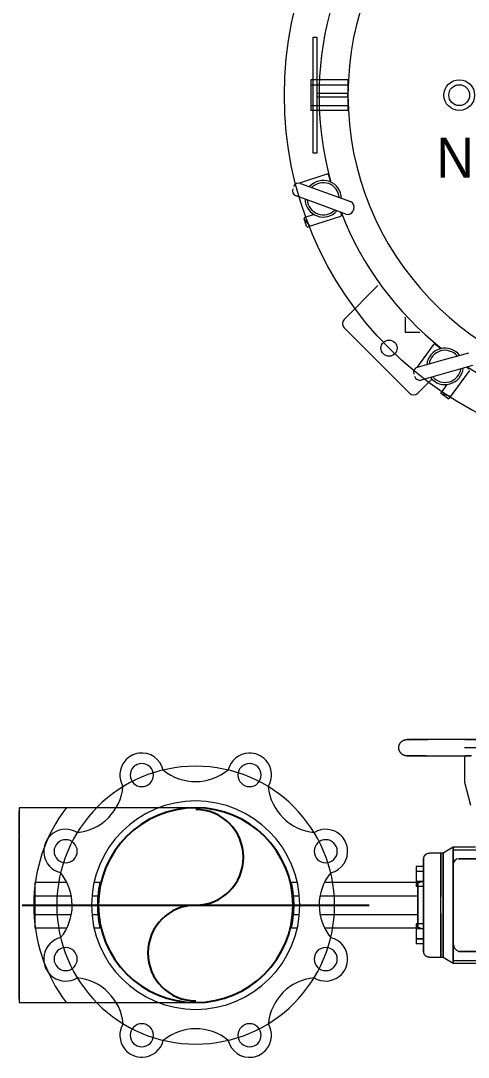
# Model space of a CAD drawing. Extents: x 0 to 160756, y 0 to 229247.
# Drawn here: x 55183 to 55570, y 70541 to 71436 of the extents above; entities that cross this region are included whole.
import ezdxf

# ---------------------------------------------------------------- set-up
doc = ezdxf.new("R2010")
doc.units = 0
doc.header["$LTSCALE"] = 10
doc.linetypes.add('XCM7Q30CDA-200K$0$DASHED2', pattern=[9.525, 6.35, -3.175])
doc.layers.add('XCM7P30CDA$0$M-PIPE--10', color=252, linetype='Continuous', lineweight=5)
doc.layers.add('XCM7P30CDA$0$細線-1', color=252, linetype='Continuous', lineweight=5)
for name, color, linetype in [('XCM7P30CDA$0$U-CDA-PIPE', 252, 'Continuous'), ('XCM7Q30CDA-200K$0$UEQ-DRYER', 22, 'Continuous'), ('XCM7Q30CDA-200K$0$UER-FUTUER', 9, 'Continuous')]:
    doc.layers.add(name, color=color, linetype=linetype)
doc.styles.add('XCM7Q30CDA-200K$0$Standard', font='txt.shx', dxfattribs={"bigfont": 'chineset.shx'})

# ---------------------------------------------------------------- blocks, each defined once
blk = doc.blocks.new('XCM7Q30CDA-200K$0$A$C3A915B38')
at = {"lineweight": 20}
for p, q in [((32, 26.5), (0, 26.5)), ((0, 26.5), (0, 0)), ((32, 26.5), (32, 0)), ((32, 0), (0, 0))]:
    blk.add_line(p, q, dxfattribs=at)
at = {"linetype": 'XCM7Q30CDA-200K$0$DASHED2', "lineweight": 20}
for p, q in [((0, 22.25), (32, 22.25)), ((0, 4.25), (32, 4.25))]:
    blk.add_line(p, q, dxfattribs=at)
blk = doc.blocks.new('XCM7Q30CDA-200K$0$FINAL FILTER')
at = {"lineweight": 13}
for p, q in [((-272.17, -68.31), (-295.76, -75.98)), ((-270.96, -68.93), (-268.98, -75.03)), ((-294.95, -76.2), (-273.38, -84.08)), ((-277.32, -94.86), (-298.89, -86.98)), ((-273.38, -84.08), (-251.82, -91.95)), ((-255.76, -102.74), (-277.32, -94.86)), ((-248.97, -98.09), (-249.62, -99.89)), ((-289.75, -113.26), (-291.82, -106.89)), ((-286.73, -113.28), (-291.82, -106.89)), ((-283.29, -103.11), (-291.21, -105.68)), ((-260.34, -104.71), (-288.55, -113.87)), ((-260.54, -100.99), (-259.73, -103.5)), ((-228.12, -164.48), (-257.39, -193.75)), ((-228.12, -164.48), (-257.39, -193.75)), ((-204.6, -191.87), (-204.6, -204.6)), ((-200.82, -257.39), (-257.39, -200.82)), ((-204.6, -204.6), (-191.87, -204.6)), ((-180.03, -215.24), (-194.62, -235.31)), ((-178.7, -215.03), (-173.51, -218.8)), ((-171.75, -228.71), (-149.68, -222.41)), ((-193.83, -235.01), (-171.75, -228.71)), ((-168.6, -239.75), (-190.68, -246.05)), ((-146.52, -233.45), (-168.6, -239.75)), ((-149.07, -237.74), (-166.51, -261.73)), ((-151.43, -234.85), (-149.29, -236.4)), ((-181.54, -245.18), (-193.75, -257.39)), ((-181.54, -245.18), (-193.75, -257.39)), ((-168.58, -249.93), (-173.47, -256.67)), ((-167.84, -261.94), (-173.26, -258.01)), ((-165.38, -260.18), (-173.26, -258.01))]:
    blk.add_line(p, q, dxfattribs=at)
for points in [[(-281, -50), (-284, -50), (-284, 50), (-281, 50)], [(-281, -1.5), (-254, -1.5), (-254, 1.5), (-281, 1.5)]]:
    blk.add_lwpolyline(points, close=True, dxfattribs=at)
for centre, radius in [((0, 0), 309), ((-157.85, 0), 13.25), ((-157.85, 0), 9), ((-218.5, -218.5), 7)]:
    blk.add_circle(centre, radius, dxfattribs=at)
for centre, radius, start, end in [((0, 0), 254, 4.82169, 355.17831), ((0, 0), 279, 165.26434, 195.62792), ((-271.87, -69.22), 0.957, 18, 108), ((-296.59, -80.69), 4.78, 69.93387, 159.93387), ((-275.35, -89.47), 15.79, 1.25756, 138.61018), ((-275.35, -89.47), 13.87, 4.3772, 135.49053), ((-297.25, -82.49), 4.78, 159.93387, 249.93387), ((-275.35, -89.47), 15.79, 181.25756, 318.61018), ((-275.35, -89.47), 13.87, 184.3772, 315.49053), ((-253.46, -96.45), 4.78, 339.93387, 69.93387), ((-290.91, -106.59), 0.957, 108, 198), ((-260.64, -103.8), 0.957, 288, 18), ((0, 0), 279, 201.26434, 231.62792), ((-254.11, -98.24), 4.78, 249.93387, 339.93387), ((-288.84, -112.96), 0.957, 198, 288), ((-253.85, -197.28), 5, 135, 225), ((-170.18, -234.23), 15.79, 37.25756, 174.61018), ((-170.18, -234.23), 13.87, 40.3772, 171.49053), ((-179.26, -215.81), 0.957, 54, 144), ((-192.52, -239.61), 4.78, 105.93387, 195.93387), ((-170.18, -234.23), 15.79, 217.25756, 354.61018), ((-170.18, -234.23), 13.87, 220.3772, 351.49053), ((0, 0), 279, 237.26434, 267.62792), ((-191.99, -241.45), 4.78, 195.93387, 285.93387), ((-197.28, -253.85), 5, 225, 315), ((-172.7, -257.23), 0.957, 144, 234), ((-167.28, -261.17), 0.957, 234, 324)]:
    blk.add_arc(centre, radius, start, end, dxfattribs=at)
blk.add_blockref('XCM7Q30CDA-200K$0$A$C3A915B38', (-286, -13.25), dxfattribs=at)
at = {"lineweight": 13, "insert": (-177.71, -36.85), "char_height": 34.4409, "width": 88.7914, "attachment_point": 1, "style": 'XCM7Q30CDA-200K$0$Standard'}
blk.add_mtext('{\\f新細明體|b0|i0|c136|p18;N3}', dxfattribs=at)
blk = doc.blocks.new('XCM7Q30CDA-200K$0$A$C3477b601')
at = {"layer": 'XCM7Q30CDA-200K$0$UEQ-DRYER', "rotation": 180}
blk.add_blockref('XCM7Q30CDA-200K$0$FINAL FILTER', (494.78, 839.5), dxfattribs=at)
blk = doc.blocks.new('XCM7Q30CDA-200K')
at = {"layer": 'XCM7Q30CDA-200K$0$UER-FUTUER', "rotation": 180}
blk.add_blockref('XCM7Q30CDA-200K$0$A$C3477b601', (56214.72, 72210.98), dxfattribs=at)
blk = doc.blocks.new('XCM7P30CDA$0$短彎頭 - 焊接  - 90度-1130467-LB1 全區')
at = {"layer": 'XCM7P30CDA$0$M-PIPE--10', "flags": 128}
for points in [[(23929.34, 165914.17), (23929.22, 165914.17), (23928.85, 165914.17), (23928.25, 165914.17), (23927.4, 165914.17), (23926.3, 165914.17), (23924.97, 165914.17), (23923.41, 165914.17), (23921.61, 165914.17), (23919.57, 165914.17), (23917.31, 165914.17), (23914.83, 165914.17), (23912.12, 165914.17), (23909.2, 165914.17), (23906.06, 165914.17), (23902.72, 165914.17), (23899.18, 165914.17), (23895.44, 165914.17), (23891.52, 165914.17), (23887.41, 165914.17), (23883.12, 165914.17), (23878.66, 165914.17), (23874.04, 165914.17), (23869.27, 165914.17), (23864.35, 165914.17), (23859.28, 165914.17), (23854.09, 165914.17), (23848.77, 165914.17), (23843.34, 165914.17), (23837.8, 165914.17), (23832.17, 165914.17), (23826.44, 165914.17), (23820.64, 165914.17), (23814.76, 165914.17), (23808.83, 165914.17), (23802.84, 165914.17), (23796.82, 165914.17), (23790.76, 165914.17), (23784.68, 165914.17), (23778.59, 165914.17), (23776.94, 165914.17)], [(23776.94, 165745.87), (23783.04, 165745.87), (23789.12, 165745.87), (23795.19, 165745.87), (23801.22, 165745.87), (23807.22, 165745.87), (23813.17, 165745.87), (23819.06, 165745.87), (23824.88, 165745.87), (23830.63, 165745.87), (23836.29, 165745.87), (23841.85, 165745.87), (23847.32, 165745.87), (23852.67, 165745.87), (23857.89, 165745.87), (23862.99, 165745.87), (23867.95, 165745.87), (23872.77, 165745.87), (23877.43, 165745.87), (23881.93, 165745.87), (23886.27, 165745.87), (23890.43, 165745.87), (23894.4, 165745.87), (23898.19, 165745.87), (23901.79, 165745.87), (23905.18, 165745.87), (23908.37, 165745.87), (23911.35, 165745.87), (23914.12, 165745.87), (23916.66, 165745.87), (23918.98, 165745.87), (23921.08, 165745.87), (23922.94, 165745.87), (23924.57, 165745.87), (23925.97, 165745.87), (23927.12, 165745.87), (23928.04, 165745.87), (23928.71, 165745.87), (23929.15, 165745.87), (23929.33, 165745.87), (23929.34, 165745.87)]]:
    blk.add_lwpolyline(points, dxfattribs=at)
at = {"layer": 'XCM7P30CDA$0$M-PIPE--10'}
for start, end in [(97.02995, 100.88997), (45.9499, 93.53749), (0, 42.21613), (317.78387, 0), (260.8813, 315)]:
    blk.add_arc((23929.34, 165830.02), 84.15, start, end, dxfattribs=at)
for start_param, end_param in [(0, 1.570796), (5.514366, 6.021386), (4.712389, 5.497787), (3.403392, 4.712389), (1.570796, 3.141593)]:
    blk.add_ellipse((23776.94, 165830.02), major_axis=(0, 84.15), ratio=0.000002, start_param=start_param, end_param=end_param, dxfattribs=at)
at = {"layer": 'XCM7P30CDA$0$細線-1', "flags": 128}
for points in [[(23929.34, 165914.17), (23929.22, 165914.17), (23928.85, 165914.17), (23928.25, 165914.17)], [(23928.04, 165745.87), (23928.71, 165745.87), (23929.15, 165745.87), (23929.33, 165745.87), (23929.34, 165745.87)]]:
    blk.add_lwpolyline(points, dxfattribs=at)
blk = doc.blocks.new('XCM7P30CDA$0$閥門法蘭 - 標準-V250-LB1 全區')
at = {"layer": 'XCM7P30CDA$0$細線-1'}
for radius, start, end in [(120, 90, 270), (120, 270, 90), (140, 142.77529, 217.07259)]:
    blk.add_arc((23929.34, 165830.02), radius, start, end, dxfattribs=at)
blk = doc.blocks.new('XCM7P30CDA$0$Butterfly-Valve-150A-手輪 - 150A-V197-LB1 全區')
at = {"layer": 'XCM7P30CDA$0$M-PIPE--10'}
for p, q in [((24178.34, 165973.02), (24111.84, 165973.02)), ((24178.34, 165966.02), (24161.72, 165966.02)), ((24111.84, 165959.02), (24167.23, 165959.02)), ((24161.72, 165959.31), (24161.72, 165936.27)), ((24161.72, 165936.27), (24166.72, 165916.4)), ((24151.74, 165880.02), (24143.34, 165875.02)), ((24171.28, 165880.02), (24151.74, 165880.02)), ((24151.74, 165877.86), (24151.74, 165880.02)), ((24151.74, 165780.02), (24151.74, 165880.02)), ((24151.74, 165880.02), (24151.74, 165780.02)), ((24141.34, 165875.02), (24131.34, 165875.02)), ((24143.34, 165875.02), (24141.34, 165875.02)), ((24141.34, 165785.02), (24141.34, 165875.02)), ((24141.34, 165875.02), (24141.34, 165837.32)), ((24141.34, 165785.02), (24141.34, 165875.02)), ((24141.34, 165875.02), (24141.34, 165837.32)), ((24143.34, 165875.02), (24143.34, 165785.02)), ((24143.34, 165785.02), (24143.34, 165875.02)), ((24143.34, 165875.02), (24143.34, 165785.02)), ((24143.34, 165785.02), (24143.34, 165875.02)), ((24151.74, 165865.02), (24151.74, 165877.86)), ((24151.74, 165877.86), (24171.31, 165877.86)), ((24151.74, 165876.83), (24151.74, 165865.02)), ((24126.34, 165863.43), (24119.84, 165863.43)), ((24119.84, 165863.43), (24119.84, 165859.1)), ((24126.34, 165863.43), (24119.84, 165863.43)), ((24119.84, 165863.43), (24119.84, 165859.1)), ((24126.34, 165859.1), (24126.34, 165863.43)), ((24126.34, 165859.1), (24126.34, 165863.43)), ((24143.34, 165863.43), (24143.34, 165859.1)), ((24143.34, 165863.43), (24143.34, 165859.1)), ((24151.74, 165797.52), (24151.74, 165865.02)), ((24196.84, 165870.02), (24156.74, 165870.02)), ((24196.84, 165870.02), (24156.74, 165870.02)), ((24156.74, 165870.02), (24196.84, 165870.02)), ((24126.34, 165859.1), (24119.84, 165859.1)), ((24126.34, 165859.1), (24119.84, 165859.1)), ((24119.84, 165859.1), (24119.84, 165850.44)), ((24126.34, 165859.1), (24119.84, 165859.1)), ((24126.34, 165859.1), (24119.84, 165859.1)), ((24119.84, 165859.1), (24119.84, 165850.44)), ((24126.34, 165850.44), (24126.34, 165859.1)), ((24126.34, 165850.44), (24126.34, 165859.1)), ((24143.34, 165859.1), (24143.34, 165850.44)), ((24143.34, 165850.44), (24143.34, 165859.1)), ((24121.34, 165849.52), (24066.77, 165849.52)), ((24126.34, 165850.44), (24119.84, 165850.44)), ((24119.84, 165850.44), (24126.34, 165850.44)), ((24126.34, 165850.44), (24119.84, 165850.44)), ((24119.84, 165850.44), (24126.34, 165850.44)), ((24119.84, 165850.44), (24119.84, 165846.11)), ((24126.34, 165846.11), (24119.84, 165846.11)), ((24121.34, 165838.1), (24121.34, 165849.52)), ((24121.34, 165849.52), (24121.34, 165810.52)), ((24121.34, 165810.52), (24121.34, 165849.52)), ((24126.34, 165846.11), (24121.34, 165846.11)), ((24126.34, 165846.11), (24126.34, 165850.44)), ((24126.34, 165846.11), (24126.34, 165850.44)), ((24143.34, 165850.44), (24143.34, 165846.11)), ((24143.34, 165850.44), (24143.34, 165846.11)), ((24068.28, 165838.1), (24121.34, 165838.1)), ((24068.28, 165838.1), (24084.34, 165838.1)), ((24106.34, 165838.1), (24121.34, 165838.1)), ((24121.34, 165821.94), (24121.34, 165838.1)), ((24143.34, 165837.02), (24143.34, 165823.02)), ((24143.34, 165832.26), (24143.34, 165835.76)), ((24151.74, 165832.26), (24151.74, 165835.76)), ((24151.74, 165835.76), (24151.74, 165832.26)), ((24143.34, 165824.28), (24143.34, 165827.78)), ((24151.74, 165824.28), (24151.74, 165827.78)), ((24151.74, 165827.78), (24151.74, 165824.28)), ((24068.28, 165821.94), (24121.34, 165821.94)), ((24068.28, 165821.94), (24084.34, 165821.94)), ((24106.34, 165821.94), (24121.34, 165821.94)), ((24121.34, 165810.52), (24121.34, 165821.94)), ((24141.34, 165822.72), (24141.34, 165785.02)), ((24141.34, 165822.72), (24141.34, 165785.02)), ((24066.77, 165810.52), (24121.34, 165810.52)), ((24126.34, 165814.03), (24119.84, 165814.03)), ((24119.84, 165814.03), (24119.84, 165809.7)), ((24126.34, 165809.7), (24119.84, 165809.7)), ((24126.34, 165809.7), (24119.84, 165809.7)), ((24119.84, 165809.7), (24119.84, 165801.04)), ((24126.34, 165809.7), (24119.84, 165809.7)), ((24126.34, 165809.7), (24119.84, 165809.7)), ((24119.84, 165809.7), (24119.84, 165801.04)), ((24126.34, 165814.03), (24121.34, 165814.03)), ((24126.34, 165809.7), (24126.34, 165814.03)), ((24126.34, 165809.7), (24126.34, 165814.03)), ((24126.34, 165801.04), (24126.34, 165809.7)), ((24126.34, 165801.04), (24126.34, 165809.7)), ((24143.34, 165814.03), (24143.34, 165809.7)), ((24143.34, 165814.03), (24143.34, 165809.7)), ((24143.34, 165809.7), (24143.34, 165801.04)), ((24143.34, 165809.7), (24143.34, 165801.04)), ((24126.34, 165801.04), (24119.84, 165801.04)), ((24119.84, 165801.04), (24126.34, 165801.04)), ((24119.84, 165801.04), (24119.84, 165796.71)), ((24126.34, 165801.04), (24119.84, 165801.04)), ((24119.84, 165801.04), (24126.34, 165801.04)), ((24119.84, 165801.04), (24119.84, 165796.71)), ((24126.34, 165796.71), (24126.34, 165801.04)), ((24126.34, 165796.71), (24126.34, 165801.04)), ((24143.34, 165801.04), (24143.34, 165796.71)), ((24143.34, 165801.04), (24143.34, 165796.71)), ((24126.34, 165796.71), (24119.84, 165796.71)), ((24126.34, 165796.71), (24119.84, 165796.71)), ((24151.74, 165797.52), (24151.74, 165783.97)), ((24151.74, 165782.18), (24151.74, 165797.52)), ((24131.34, 165785.02), (24141.34, 165785.02)), ((24141.34, 165785.02), (24143.34, 165785.02)), ((24143.34, 165785.02), (24151.74, 165780.02)), ((24151.74, 165780.12), (24151.74, 165782.18)), ((24151.74, 165782.18), (24201.84, 165782.18)), ((24194.34, 165790.02), (24156.74, 165790.02)), ((24156.74, 165790.02), (24194.34, 165790.02)), ((24156.74, 165790.02), (24194.34, 165790.02)), ((24151.74, 165780.02), (24201.84, 165780.02))]:
    blk.add_line(p, q, dxfattribs=at)
at = {"layer": 'XCM7P30CDA$0$M-PIPE--10', "flags": 128}
for points in [[(24104.84, 165966.02), (24104.85, 165966.3), (24104.86, 165966.58), (24104.89, 165966.86), (24104.93, 165967.14), (24104.98, 165967.41), (24105.04, 165967.68), (24105.11, 165967.96), (24105.2, 165968.22), (24105.29, 165968.49), (24105.39, 165968.75), (24105.51, 165969), (24105.63, 165969.25), (24105.77, 165969.5), (24105.91, 165969.74), (24106.06, 165969.97), (24106.23, 165970.2), (24106.4, 165970.42), (24106.58, 165970.64), (24106.77, 165970.84), (24106.96, 165971.04), (24107.17, 165971.23), (24107.38, 165971.42), (24107.6, 165971.59), (24107.83, 165971.76), (24108.06, 165971.91), (24108.3, 165972.06), (24108.54, 165972.19), (24108.79, 165972.32), (24109.05, 165972.44), (24109.31, 165972.54), (24109.57, 165972.64), (24109.83, 165972.73), (24110.1, 165972.8), (24110.38, 165972.87), (24110.65, 165972.92), (24110.93, 165972.96), (24111.21, 165972.99), (24111.49, 165973.01), (24111.77, 165973.02), (24111.84, 165973.02)], [(24111.84, 165973.02), (24111.89, 165973.02), (24112.05, 165973.02), (24112.32, 165973.02), (24112.69, 165973.02), (24113.17, 165973.02), (24113.75, 165973.02), (24114.43, 165973.02), (24115.22, 165973.02), (24116.1, 165973.02), (24117.09, 165973.02), (24118.18, 165973.02), (24119.36, 165973.02), (24120.63, 165973.02), (24122, 165973.02), (24123.46, 165973.02), (24125, 165973.02), (24126.63, 165973.02), (24128.35, 165973.02), (24130.14, 165973.02)], [(24165.13, 165973.02), (24162.53, 165973.02), (24159.96, 165973.02), (24157.42, 165973.02), (24154.92, 165973.02), (24152.45, 165973.02), (24150.02, 165973.02), (24147.63, 165973.02), (24145.3, 165973.02), (24143.02, 165973.02), (24140.79, 165973.02), (24138.63, 165973.02), (24136.53, 165973.02), (24134.49, 165973.02), (24132.53, 165973.02), (24130.64, 165973.02), (24128.82, 165973.02), (24127.09, 165973.02), (24125.43, 165973.02), (24123.87, 165973.02), (24122.38, 165973.02), (24120.99, 165973.02), (24119.69, 165973.02), (24118.49, 165973.02), (24117.37, 165973.02), (24116.36, 165973.02), (24115.45, 165973.02), (24114.63, 165973.02), (24113.92, 165973.02), (24113.31, 165973.02), (24112.81, 165973.02), (24112.41, 165973.02), (24112.12, 165973.02), (24111.93, 165973.02), (24111.85, 165973.02)], [(24161.84, 165973.02), (24164.43, 165973.02), (24167.04, 165973.02), (24169.67, 165973.02), (24172.31, 165973.02), (24174.97, 165973.02), (24177.62, 165973.02), (24178.34, 165973.02)], [(24111.84, 165959.02), (24111.56, 165959.03), (24111.28, 165959.04), (24111, 165959.07), (24110.73, 165959.11), (24110.45, 165959.16), (24110.18, 165959.22), (24109.91, 165959.29), (24109.64, 165959.38), (24109.38, 165959.47), (24109.12, 165959.57), (24108.86, 165959.69), (24108.61, 165959.81), (24108.36, 165959.95), (24108.12, 165960.09), (24107.89, 165960.24), (24107.66, 165960.41), (24107.44, 165960.58), (24107.23, 165960.76), (24107.02, 165960.95), (24106.82, 165961.14), (24106.63, 165961.35), (24106.45, 165961.56), (24106.27, 165961.78), (24106.11, 165962.01), (24105.95, 165962.24), (24105.8, 165962.48), (24105.67, 165962.72), (24105.54, 165962.97), (24105.42, 165963.23), (24105.32, 165963.48), (24105.22, 165963.75), (24105.14, 165964.01), (24105.06, 165964.28), (24105, 165964.56), (24104.94, 165964.83), (24104.9, 165965.11), (24104.87, 165965.39), (24104.85, 165965.67), (24104.84, 165965.95), (24104.84, 165966.02)], [(24111.84, 165959.02), (24111.89, 165959.02), (24112.05, 165959.02), (24112.32, 165959.02), (24112.69, 165959.02), (24113.17, 165959.02), (24113.75, 165959.02), (24114.43, 165959.02), (24115.22, 165959.02), (24116.1, 165959.02), (24117.09, 165959.02), (24118.18, 165959.02), (24119.36, 165959.02), (24120.63, 165959.02), (24122, 165959.02), (24123.46, 165959.02), (24125, 165959.02), (24126.63, 165959.02), (24128.35, 165959.02), (24130.14, 165959.02), (24132.01, 165959.02), (24133.96, 165959.02), (24135.97, 165959.02), (24138.05, 165959.02), (24140.2, 165959.02), (24142.41, 165959.02), (24144.68, 165959.02), (24147, 165959.02), (24149.37, 165959.02), (24151.79, 165959.02), (24154.24, 165959.02), (24156.74, 165959.02), (24159.28, 165959.02), (24161.84, 165959.02), (24164.43, 165959.02), (24167.04, 165959.02)], [(24128.82, 165959.02), (24127.09, 165959.02), (24125.43, 165959.02), (24123.87, 165959.02), (24122.38, 165959.02), (24120.99, 165959.02), (24119.69, 165959.02), (24118.49, 165959.02), (24117.37, 165959.02), (24116.36, 165959.02), (24115.45, 165959.02), (24114.63, 165959.02), (24113.92, 165959.02), (24113.31, 165959.02), (24112.81, 165959.02), (24112.41, 165959.02), (24112.12, 165959.02), (24111.93, 165959.02), (24111.85, 165959.02)], [(24167.75, 165959.02), (24165.13, 165959.02), (24162.53, 165959.02)], [(24126.34, 165870.02), (24126.35, 165870.22), (24126.36, 165870.42), (24126.38, 165870.62), (24126.41, 165870.82), (24126.44, 165871.01), (24126.49, 165871.21), (24126.54, 165871.4), (24126.6, 165871.59), (24126.66, 165871.78), (24126.74, 165871.97), (24126.82, 165872.15), (24126.91, 165872.33), (24127, 165872.51), (24127.11, 165872.68), (24127.22, 165872.84), (24127.33, 165873.01), (24127.45, 165873.16), (24127.58, 165873.32), (24127.72, 165873.47), (24127.86, 165873.61), (24128, 165873.74), (24128.16, 165873.87), (24128.31, 165874), (24128.47, 165874.12), (24128.64, 165874.23), (24128.81, 165874.33), (24128.99, 165874.43), (24129.16, 165874.52), (24129.35, 165874.6), (24129.53, 165874.68), (24129.72, 165874.75), (24129.91, 165874.81), (24130.1, 165874.86), (24130.3, 165874.91), (24130.49, 165874.95), (24130.69, 165874.98), (24130.89, 165875), (24131.09, 165875.01), (24131.29, 165875.02), (24131.34, 165875.02)], [(24126.34, 165870.02), (24126.34, 165869.99), (24126.34, 165869.89), (24126.34, 165869.73), (24126.34, 165869.51), (24126.34, 165869.22), (24126.34, 165868.87), (24126.34, 165868.46), (24126.34, 165867.99), (24126.34, 165867.46), (24126.34, 165866.86), (24126.34, 165866.21), (24126.34, 165865.5), (24126.34, 165864.73), (24126.34, 165863.91), (24126.34, 165863.03), (24126.34, 165862.1), (24126.34, 165861.12), (24126.34, 165860.09), (24126.34, 165859.01), (24126.34, 165857.89), (24126.34, 165856.72), (24126.34, 165855.51), (24126.34, 165854.25), (24126.34, 165852.96), (24126.34, 165851.63), (24126.34, 165850.27), (24126.34, 165848.87), (24126.34, 165847.45), (24126.34, 165845.99), (24126.34, 165844.52), (24126.34, 165843.01), (24126.34, 165841.49), (24126.34, 165839.95), (24126.34, 165838.39), (24126.34, 165836.82), (24126.34, 165835.24), (24126.34, 165833.65), (24126.34, 165832.05), (24126.34, 165830.45), (24126.34, 165828.85), (24126.34, 165827.25), (24126.34, 165825.66), (24126.34, 165824.07), (24126.34, 165822.5), (24126.34, 165820.93), (24126.34, 165819.38), (24126.34, 165817.85), (24126.34, 165816.33), (24126.34, 165814.84), (24126.34, 165813.37), (24126.34, 165811.93), (24126.34, 165810.52), (24126.34, 165809.14), (24126.34, 165807.79), (24126.34, 165806.48), (24126.34, 165805.21), (24126.34, 165803.97), (24126.34, 165802.78), (24126.34, 165801.63), (24126.34, 165800.52), (24126.34, 165799.47), (24126.34, 165798.46), (24126.34, 165797.5), (24126.34, 165796.6), (24126.34, 165795.75), (24126.34, 165794.95), (24126.34, 165794.21), (24126.34, 165793.52), (24126.34, 165792.9), (24126.34, 165792.33), (24126.34, 165791.83), (24126.34, 165791.38), (24126.34, 165791), (24126.34, 165790.68), (24126.34, 165790.42), (24126.34, 165790.23), (24126.34, 165790.1), (24126.34, 165790.03), (24126.34, 165790.02)], [(24126.34, 165859.52), (24126.34, 165860.57), (24126.34, 165861.58), (24126.34, 165862.54), (24126.34, 165863.44), (24126.34, 165864.3), (24126.34, 165865.09), (24126.34, 165865.83), (24126.34, 165866.52), (24126.34, 165867.14), (24126.34, 165867.71), (24126.34, 165868.22), (24126.34, 165868.66), (24126.34, 165869.04), (24126.34, 165869.36), (24126.34, 165869.62), (24126.34, 165869.81), (24126.34, 165869.94), (24126.34, 165870.01), (24126.34, 165870.02)], [(24121.34, 165849.52), (24121.54, 165849.52), (24121.74, 165849.54), (24121.94, 165849.56), (24122.14, 165849.58), (24122.34, 165849.62), (24122.53, 165849.66), (24122.72, 165849.72), (24122.91, 165849.77), (24123.1, 165849.84), (24123.29, 165849.92), (24123.47, 165850), (24123.65, 165850.09), (24123.83, 165850.18), (24124, 165850.28), (24124.16, 165850.39)], [(24126.34, 165809.77), (24126.34, 165811.17), (24126.34, 165812.59), (24126.34, 165814.05), (24126.34, 165815.53), (24126.34, 165817.03), (24126.34, 165818.55), (24126.34, 165820.09), (24126.34, 165821.65), (24126.34, 165823.22), (24126.34, 165824.8), (24126.34, 165826.39), (24126.34, 165827.99), (24126.34, 165829.59), (24126.34, 165831.19), (24126.34, 165832.79), (24126.34, 165834.38), (24126.34, 165835.97), (24126.34, 165837.54), (24126.34, 165839.11), (24126.34, 165840.66), (24126.34, 165842.19), (24126.34, 165843.71), (24126.34, 165845.2), (24126.34, 165846.67), (24126.34, 165848.11), (24126.34, 165849.52), (24126.34, 165850.9)], [(24124.04, 165809.73), (24123.87, 165809.83), (24123.7, 165809.93), (24123.52, 165810.02), (24123.34, 165810.1), (24123.15, 165810.18), (24122.97, 165810.25), (24122.78, 165810.31), (24122.58, 165810.36), (24122.39, 165810.41), (24122.19, 165810.45), (24121.99, 165810.48), (24121.8, 165810.5), (24121.6, 165810.51), (24121.4, 165810.52), (24121.34, 165810.52)], [(24126.34, 165790.02), (24126.34, 165790.05), (24126.34, 165790.15), (24126.34, 165790.31), (24126.34, 165790.53), (24126.34, 165790.82), (24126.34, 165791.17), (24126.34, 165791.58), (24126.34, 165792.05), (24126.34, 165792.58), (24126.34, 165793.18), (24126.34, 165793.83), (24126.34, 165794.54), (24126.34, 165795.31), (24126.34, 165796.13), (24126.34, 165797.01), (24126.34, 165797.94), (24126.34, 165798.92), (24126.34, 165799.95), (24126.34, 165801.03)], [(24131.34, 165785.02), (24131.14, 165785.02), (24130.94, 165785.04), (24130.74, 165785.06), (24130.55, 165785.08), (24130.35, 165785.12), (24130.15, 165785.16), (24129.96, 165785.22), (24129.77, 165785.27), (24129.58, 165785.34), (24129.39, 165785.42), (24129.21, 165785.5), (24129.03, 165785.59), (24128.86, 165785.68), (24128.69, 165785.78), (24128.52, 165785.89), (24128.36, 165786.01), (24128.2, 165786.13), (24128.04, 165786.26), (24127.9, 165786.4), (24127.75, 165786.54), (24127.62, 165786.68), (24127.49, 165786.83), (24127.36, 165786.99), (24127.25, 165787.15), (24127.13, 165787.32), (24127.03, 165787.49), (24126.93, 165787.66), (24126.84, 165787.84), (24126.76, 165788.02), (24126.68, 165788.21), (24126.61, 165788.4), (24126.55, 165788.59), (24126.5, 165788.78), (24126.45, 165788.97), (24126.41, 165789.17), (24126.38, 165789.37), (24126.36, 165789.57), (24126.35, 165789.77), (24126.34, 165789.97), (24126.34, 165790.02)]]:
    blk.add_lwpolyline(points, dxfattribs=at)
at = {"layer": 'XCM7P30CDA$0$M-PIPE--10'}
for centre, radius, start, end in [((23882.8, 165942.37), 19, 98.05387, 140.42843), ((23975.88, 165942.37), 19, 42.26996, 91.97651), ((24041.69, 165876.56), 19, 8.05387, 46.96267), ((24156.74, 165865.02), 5, 90, 180), ((24159.87, 165797.52), 8.13, 180, 247.38014), ((24041.69, 165783.48), 19, 308.92901, 1.97651), ((23882.8, 165717.67), 19, 218.92901, 271.97651), ((23975.88, 165717.67), 19, 278.05387, 320.42843)]:
    blk.add_arc(centre, radius, start, end, dxfattribs=at)
for points in [[(24113.22, 165972.89), (24112.76, 165972.98), (24112.3, 165973.02), (24111.84, 165973.02)], [(24111.84, 165973.02), (24112.3, 165973.02), (24112.76, 165972.98), (24113.22, 165972.89)], [(24111.84, 165959.02), (24112.3, 165959.02), (24112.76, 165959.07), (24113.22, 165959.15)], [(24113.22, 165959.15), (24112.76, 165959.07), (24112.3, 165959.02), (24111.84, 165959.02)]]:
    blk.add_open_spline(points, degree=3, dxfattribs=at)
at = {"layer": 'XCM7P30CDA$0$細線-1'}
for p, q in [((23790.34, 165849.52), (23790.34, 165838.1)), ((23818.01, 165849.52), (23790.34, 165849.52)), ((23846.61, 165849.52), (23841.91, 165849.52)), ((24016.77, 165849.52), (24012.07, 165849.52)), ((24066.72, 165849.52), (24040.58, 165849.52)), ((23790.34, 165838.1), (23821.67, 165838.1)), ((23790.34, 165838.1), (23790.34, 165821.94)), ((23840.41, 165838.1), (23844.73, 165838.1)), ((23840.41, 165838.1), (23844.73, 165838.1)), ((24013.96, 165838.1), (24018.28, 165838.1)), ((24013.96, 165838.1), (24018.28, 165838.1)), ((24036.96, 165838.1), (24068.23, 165838.1)), ((23790.34, 165821.94), (23821.72, 165821.94)), ((23790.34, 165821.94), (23790.34, 165810.52)), ((23840.41, 165821.94), (23844.73, 165821.94)), ((23840.41, 165821.94), (23844.73, 165821.94)), ((24013.96, 165821.94), (24018.28, 165821.94)), ((24013.96, 165821.94), (24018.28, 165821.94)), ((24037.01, 165821.94), (24068.23, 165821.94)), ((23790.34, 165810.52), (23818.11, 165810.52)), ((23841.91, 165810.52), (23846.61, 165810.52)), ((24012.07, 165810.52), (24016.77, 165810.52)), ((24040.67, 165810.52), (24066.72, 165810.52))]:
    blk.add_line(p, q, dxfattribs=at)
at = {"layer": 'XCM7P30CDA$0$細線-1', "flags": 128}
for points in [[(24104.84, 165966.02), (24104.85, 165966.3), (24104.86, 165966.58), (24104.89, 165966.86), (24104.93, 165967.14), (24104.98, 165967.41), (24105.04, 165967.68), (24105.11, 165967.96), (24105.2, 165968.22), (24105.29, 165968.49), (24105.39, 165968.75), (24105.51, 165969), (24105.63, 165969.25), (24105.77, 165969.5), (24105.91, 165969.74), (24106.06, 165969.97), (24106.23, 165970.2), (24106.4, 165970.42), (24106.58, 165970.64), (24106.77, 165970.84), (24106.96, 165971.04), (24107.17, 165971.23), (24107.38, 165971.42), (24107.6, 165971.59), (24107.83, 165971.76), (24108.06, 165971.91), (24108.3, 165972.06), (24108.54, 165972.19), (24108.79, 165972.32), (24109.05, 165972.44), (24109.31, 165972.54), (24109.57, 165972.64), (24109.83, 165972.73), (24110.1, 165972.8), (24110.38, 165972.87), (24110.65, 165972.92), (24110.93, 165972.96), (24111.21, 165972.99), (24111.49, 165973.01), (24111.77, 165973.02)], [(24111.84, 165959.02), (24111.56, 165959.03), (24111.28, 165959.04), (24111, 165959.07), (24110.73, 165959.11), (24110.45, 165959.16), (24110.18, 165959.22), (24109.91, 165959.29), (24109.64, 165959.38), (24109.38, 165959.47), (24109.12, 165959.57), (24108.86, 165959.69), (24108.61, 165959.81), (24108.36, 165959.95), (24108.12, 165960.09), (24107.89, 165960.24), (24107.66, 165960.41), (24107.44, 165960.58), (24107.23, 165960.76), (24107.02, 165960.95), (24106.82, 165961.14), (24106.63, 165961.35), (24106.45, 165961.56), (24106.27, 165961.78), (24106.11, 165962.01), (24105.95, 165962.24), (24105.8, 165962.48), (24105.67, 165962.72), (24105.54, 165962.97), (24105.42, 165963.23), (24105.32, 165963.48), (24105.22, 165963.75), (24105.14, 165964.01), (24105.06, 165964.28), (24105, 165964.56), (24104.94, 165964.83), (24104.9, 165965.11), (24104.87, 165965.39), (24104.85, 165965.67), (24104.84, 165965.95), (24104.84, 165966.02)], [(24126.34, 165870.02), (24126.35, 165870.22), (24126.36, 165870.42), (24126.38, 165870.62), (24126.41, 165870.82), (24126.44, 165871.01), (24126.49, 165871.21), (24126.54, 165871.4), (24126.6, 165871.59), (24126.66, 165871.78), (24126.74, 165871.97), (24126.82, 165872.15), (24126.91, 165872.33), (24127, 165872.51), (24127.11, 165872.68), (24127.22, 165872.84), (24127.33, 165873.01), (24127.45, 165873.16), (24127.58, 165873.32), (24127.72, 165873.47), (24127.86, 165873.61), (24128, 165873.74), (24128.16, 165873.87), (24128.31, 165874), (24128.47, 165874.12), (24128.64, 165874.23), (24128.81, 165874.33), (24128.99, 165874.43), (24129.16, 165874.52), (24129.35, 165874.6), (24129.53, 165874.68), (24129.72, 165874.75), (24129.91, 165874.81), (24130.1, 165874.86), (24130.3, 165874.91), (24130.49, 165874.95), (24130.69, 165874.98), (24130.89, 165875), (24131.09, 165875.01), (24131.29, 165875.02)], [(24126.34, 165870.02), (24126.34, 165869.99), (24126.34, 165869.89), (24126.34, 165869.73), (24126.34, 165869.51), (24126.34, 165869.22), (24126.34, 165868.87), (24126.34, 165868.46), (24126.34, 165867.99), (24126.34, 165867.46), (24126.34, 165866.86)], [(24126.34, 165866.89), (24126.34, 165867.14), (24126.34, 165867.71), (24126.34, 165868.22), (24126.34, 165868.66), (24126.34, 165869.04), (24126.34, 165869.36), (24126.34, 165869.62), (24126.34, 165869.81), (24126.34, 165869.94), (24126.34, 165870.01), (24126.34, 165870.02)], [(23846.61, 165849.52), (23845.47, 165843.84), (23844.73, 165838.1)], [(24013.96, 165838.1), (24013.21, 165843.84), (24012.07, 165849.52)], [(24121.34, 165849.52), (24121.54, 165849.52), (24121.74, 165849.54), (24121.94, 165849.56), (24122.14, 165849.58), (24122.34, 165849.62), (24122.53, 165849.66), (24122.72, 165849.72), (24122.91, 165849.77), (24123.1, 165849.84), (24123.29, 165849.92), (24123.47, 165850), (24123.65, 165850.09), (24123.83, 165850.18), (24124, 165850.28), (24124.16, 165850.39)], [(23844.73, 165821.94), (23845.47, 165816.2), (23846.61, 165810.52)], [(24012.07, 165810.52), (24013.21, 165816.2), (24013.96, 165821.94)], [(24124.04, 165809.73), (24123.87, 165809.83), (24123.7, 165809.93), (24123.52, 165810.02), (24123.34, 165810.1), (24123.15, 165810.18), (24122.97, 165810.25), (24122.78, 165810.31), (24122.58, 165810.36), (24122.39, 165810.41), (24122.19, 165810.45), (24121.99, 165810.48), (24121.8, 165810.5), (24121.6, 165810.51), (24121.4, 165810.52)], [(24126.34, 165793.52), (24126.34, 165792.9), (24126.34, 165792.33), (24126.34, 165791.83), (24126.34, 165791.38), (24126.34, 165791), (24126.34, 165790.68), (24126.34, 165790.42), (24126.34, 165790.23), (24126.34, 165790.1), (24126.34, 165790.03), (24126.34, 165790.02)], [(24126.34, 165790.02), (24126.34, 165790.05), (24126.34, 165790.15), (24126.34, 165790.31), (24126.34, 165790.53), (24126.34, 165790.82), (24126.34, 165791.17), (24126.34, 165791.58), (24126.34, 165792.05), (24126.34, 165792.58), (24126.34, 165793.18), (24126.34, 165793.49)], [(24131.34, 165785.02), (24131.14, 165785.02), (24130.94, 165785.04), (24130.74, 165785.06), (24130.55, 165785.08), (24130.35, 165785.12), (24130.15, 165785.16), (24129.96, 165785.22), (24129.77, 165785.27), (24129.58, 165785.34), (24129.39, 165785.42), (24129.21, 165785.5), (24129.03, 165785.59), (24128.86, 165785.68), (24128.69, 165785.78), (24128.52, 165785.89), (24128.36, 165786.01), (24128.2, 165786.13), (24128.04, 165786.26), (24127.9, 165786.4), (24127.75, 165786.54), (24127.62, 165786.68), (24127.49, 165786.83), (24127.36, 165786.99), (24127.25, 165787.15), (24127.13, 165787.32), (24127.03, 165787.49), (24126.93, 165787.66), (24126.84, 165787.84), (24126.76, 165788.02), (24126.68, 165788.21), (24126.61, 165788.4), (24126.55, 165788.59), (24126.5, 165788.78), (24126.45, 165788.97), (24126.41, 165789.17), (24126.38, 165789.37), (24126.36, 165789.57), (24126.35, 165789.77), (24126.34, 165789.97), (24126.34, 165790.02)]]:
    blk.add_lwpolyline(points, dxfattribs=at)
at = {"layer": 'XCM7P30CDA$0$細線-1'}
for centre, radius, start, end in [((23882.8, 165942.37), 19, 13.30475, 98.05387), ((23975.88, 165942.37), 19, 92.12649, 166.05269), ((23882.8, 165942.37), 19, 140.42843, 211.05269), ((23882.8, 165942.37), 10, 90, 270), ((23882.8, 165942.37), 10, 270, 90), ((23975.88, 165942.37), 10, 90, 270), ((23975.88, 165942.37), 10, 270, 90), ((23975.88, 165942.37), 19, 328.30475, 42.11998), ((23929.24, 165980.73), 44, 230.56714, 309.85552), ((23822.7, 165936.52), 44, 275.56714, 354.85552), ((24035.84, 165936.66), 44, 185.56714, 264.85552), ((23929.34, 165830.02), 90, 90, 270), ((23929.34, 165830.02), 90, 270, 90), ((23816.99, 165876.56), 19, 58.30475, 256.05269), ((24041.69, 165876.56), 19, 47.11265, 121.05269), ((23816.99, 165876.56), 10, 90, 270), ((23816.99, 165876.56), 10, 270, 90), ((24041.69, 165876.56), 10, 90, 270), ((24041.69, 165876.56), 10, 270, 90), ((24041.69, 165876.56), 19, 283.30475, 8.05387), ((23778.63, 165829.92), 44, 320.56714, 39.85552), ((24080.05, 165830.12), 44, 140.56714, 219.85552), ((23929.34, 165830.02), 85, 174.54721, 185.45279), ((23929.34, 165830.02), 85, 354.54721, 5.45279), ((23816.99, 165783.48), 19, 103.30475, 301.05269), ((24041.69, 165783.48), 19, 2.12649, 76.05269), ((23816.99, 165783.48), 10, 90, 270), ((23816.99, 165783.48), 10, 270, 90), ((24041.69, 165783.48), 10, 90, 270), ((24041.69, 165783.48), 10, 270, 90), ((23822.85, 165723.38), 44, 5.56714, 84.85552), ((24035.98, 165723.52), 44, 95.56714, 174.85552), ((24041.69, 165783.48), 19, 238.30475, 308.92901), ((23882.8, 165717.67), 19, 148.30475, 218.92901), ((23882.8, 165717.67), 10, 90, 270), ((23882.8, 165717.67), 10, 270, 90), ((23975.88, 165717.67), 10, 90, 270), ((23975.88, 165717.67), 10, 270, 90), ((23929.44, 165679.31), 44, 50.56714, 129.85552), ((23975.88, 165717.67), 19, 320.42843, 31.05269), ((23882.8, 165717.67), 19, 272.12649, 346.05269), ((23975.88, 165717.67), 19, 193.30475, 278.05387)]:
    blk.add_arc(centre, radius, start, end, dxfattribs=at)
blk = doc.blocks.new('XCM7P30CDA')
at = {"layer": 'XCM7P30CDA$0$U-CDA-PIPE'}
blk.add_line((55184.32, 70671.98), (55484.32, 70671.98), dxfattribs=at)
blk.add_line((55184.32, 70671.98), (55484.32, 70671.98), dxfattribs=at)
blk.add_line((55184.32, 70671.98), (55484.32, 70671.98), dxfattribs=at)
blk.add_line((55184.32, 70671.98), (55484.32, 70671.98), dxfattribs=at)
for centre, radius, start, end in [((55334.32, 70671.98), 84.15, 90, 270), ((55334.32, 70671.98), 84.15, 270, 90), ((55334.32, 70713.28), 41.3, 270, 90), ((55334.32, 70713.28), 41.3, 270, 90), ((55334.32, 70713.28), 41.3, 270, 90), ((55334.32, 70630.68), 41.3, 90, 270)]:
    blk.add_arc(centre, radius, start, end, dxfattribs=at)
for name in ['XCM7P30CDA$0$Butterfly-Valve-150A-手輪 - 150A-V197-LB1 全區', 'XCM7P30CDA$0$閥門法蘭 - 標準-V250-LB1 全區', 'XCM7P30CDA$0$短彎頭 - 焊接  - 90度-1130467-LB1 全區']:
    blk.add_blockref(name, (31404.98, -95158.04), dxfattribs=at)

msp = doc.modelspace()

# ---------------------------------------------------------------- block references
for name in ['XCM7P30CDA', 'XCM7Q30CDA-200K']:
    msp.add_blockref(name, (0, 0))

doc.saveas('drawing.dxf')
